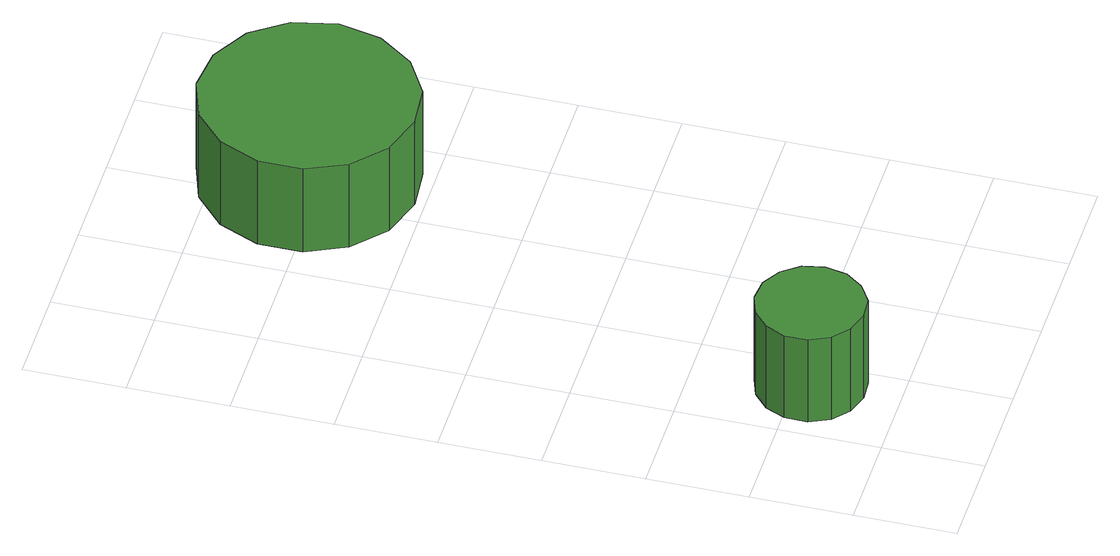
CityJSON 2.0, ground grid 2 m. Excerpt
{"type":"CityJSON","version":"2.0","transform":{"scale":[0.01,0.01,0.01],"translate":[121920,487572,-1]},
"CityObjects":{
"tree1":{"type":"SolitaryVegetationObject","attributes":{"function":"something"},"geometry":[{"type":"MultiSurface","lod":"1","boundaries":[[[0,1,2,3,4,5,6,7,8,9,10,11,12,13,14]],[[15,16,17,18,19,20,21,22,23,24,25,26,27,28,29]],[[0,29,28,1]],[[1,28,27,2]],[[2,27,26,3]],[[3,26,25,4]],[[4,25,24,5]],[[5,24,23,6]],[[6,23,22,7]],[[7,22,21,8]],[[8,21,20,9]],[[9,20,19,10]],[[10,19,18,11]],[[11,18,17,12]],[[12,17,16,13]],[[13,16,15,14]],[[14,15,29,0]]]}]},
"tree2":{"type":"SolitaryVegetationObject","attributes":{"function":"something"},"geometry":[{"type":"MultiSurface","lod":"1","boundaries":[[[30,31,32,33,34,35,36,37,38,39,40,41,42,43,44]],[[45,46,47,48,49,50,51,52,53,54,55,56,57,58,59]],[[30,59,58,31]],[[31,58,57,32]],[[32,57,56,33]],[[33,56,55,34]],[[34,55,54,35]],[[35,54,53,36]],[[36,53,52,37]],[[37,52,51,38]],[[38,51,50,39]],[[39,50,49,40]],[[40,49,48,41]],[[41,48,47,42]],[[42,47,46,43]],[[43,46,45,44]],[[44,45,59,30]]]}]}
},
"vertices":[
[248,175,262],[239,218,262],[213,253,262],[175,276,262],[131,280,262],[89,266,262],[56,237,262],[38,197,262],[38,152,262],[56,112,262],[89,83,262],[131,69,262],[175,73,262],[213,96,262],[239,131,262],[239,131,62],[213,96,62],[175,73,62],[131,69,62],[89,83,62],[56,112,62],[38,152,62],[38,197,62],[56,237,62],[89,266,62],[131,280,62],[175,276,62],[213,253,62],[239,218,62],[248,175,62],
[681,1229,265],[662,1316,265],[611,1387,265],[534,1431,265],[447,1440,265],[363,1413,265],[298,1354,265],[262,1273,265],[262,1185,265],[298,1105,265],[363,1046,265],[447,1019,265],[534,1028,265],[611,1072,265],[662,1143,265],[662,1143,63],[611,1072,63],[534,1028,63],[447,1019,63],[363,1046,63],[298,1105,63],[262,1185,63],[262,1273,63],[298,1354,63],[363,1413,63],[447,1440,63],[534,1431,63],[611,1387,63],[662,1316,63],[681,1229,63]
]}
